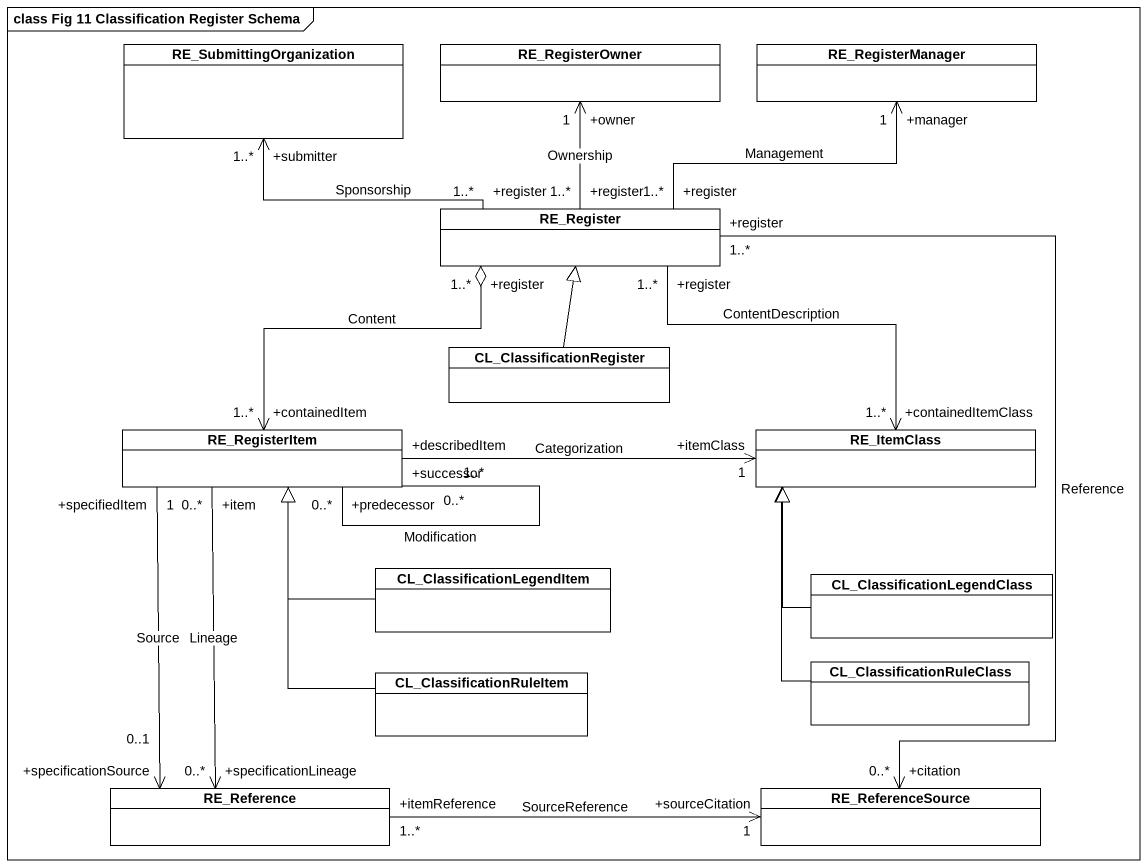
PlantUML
@startuml
mainframe class Fig 11 Classification Register Schema
hide circle
hide empty members
class RE_SubmittingOrganization #FFFFFF
class RE_RegisterOwner #FFFFFF
class RE_RegisterManager #FFFFFF
class RE_Register #FFFFFF
class CL_ClassificationRegister
class RE_RegisterItem #FFFFFF
class RE_ItemClass #FFFFFF
class CL_ClassificationLegendItem
class CL_ClassificationLegendClass
class CL_ClassificationRuleClass
class CL_ClassificationRuleItem
class RE_Reference #FFFFFF
class RE_ReferenceSource #FFFFFF
RE_Register "+register\n1..*" -left-> "+submitter\n1..*" RE_SubmittingOrganization : Sponsorship
RE_Register "+register\n1..*" -up-> "+owner\n1" RE_RegisterOwner : Ownership
RE_Register "+register\n1..*" -right-> "+manager\n1" RE_RegisterManager : Management
RE_Register "+register\n1..*" o--> "+containedItem\n1..*" RE_RegisterItem : Content
RE_Register "+register\n1..*" --> "+containedItemClass\n1..*" RE_ItemClass : ContentDescription
RE_Register "+register\n1..*" --> "+citation\n0..*" RE_ReferenceSource : Reference
CL_ClassificationRegister -up-|> RE_Register
RE_RegisterItem "+predecessor\n0..*" -- "+successor\n0..*" RE_RegisterItem : Modification
RE_RegisterItem "+describedItem\n1..*" -right-> "+itemClass\n1" RE_ItemClass : Categorization
RE_RegisterItem "+item\n0..*" --> "+specificationLineage\n0..*" RE_Reference : Lineage
RE_RegisterItem "+specifiedItem\n1" --> "+specificationSource\n0..1" RE_Reference : Source
CL_ClassificationLegendItem -up-|> RE_RegisterItem
CL_ClassificationLegendClass -up-|> RE_ItemClass
CL_ClassificationRuleClass -up-|> RE_ItemClass
CL_ClassificationRuleItem -up-|> RE_RegisterItem
RE_Reference "+itemReference\n1..*" -right-> "+sourceCitation\n1" RE_ReferenceSource : SourceReference
@enduml
